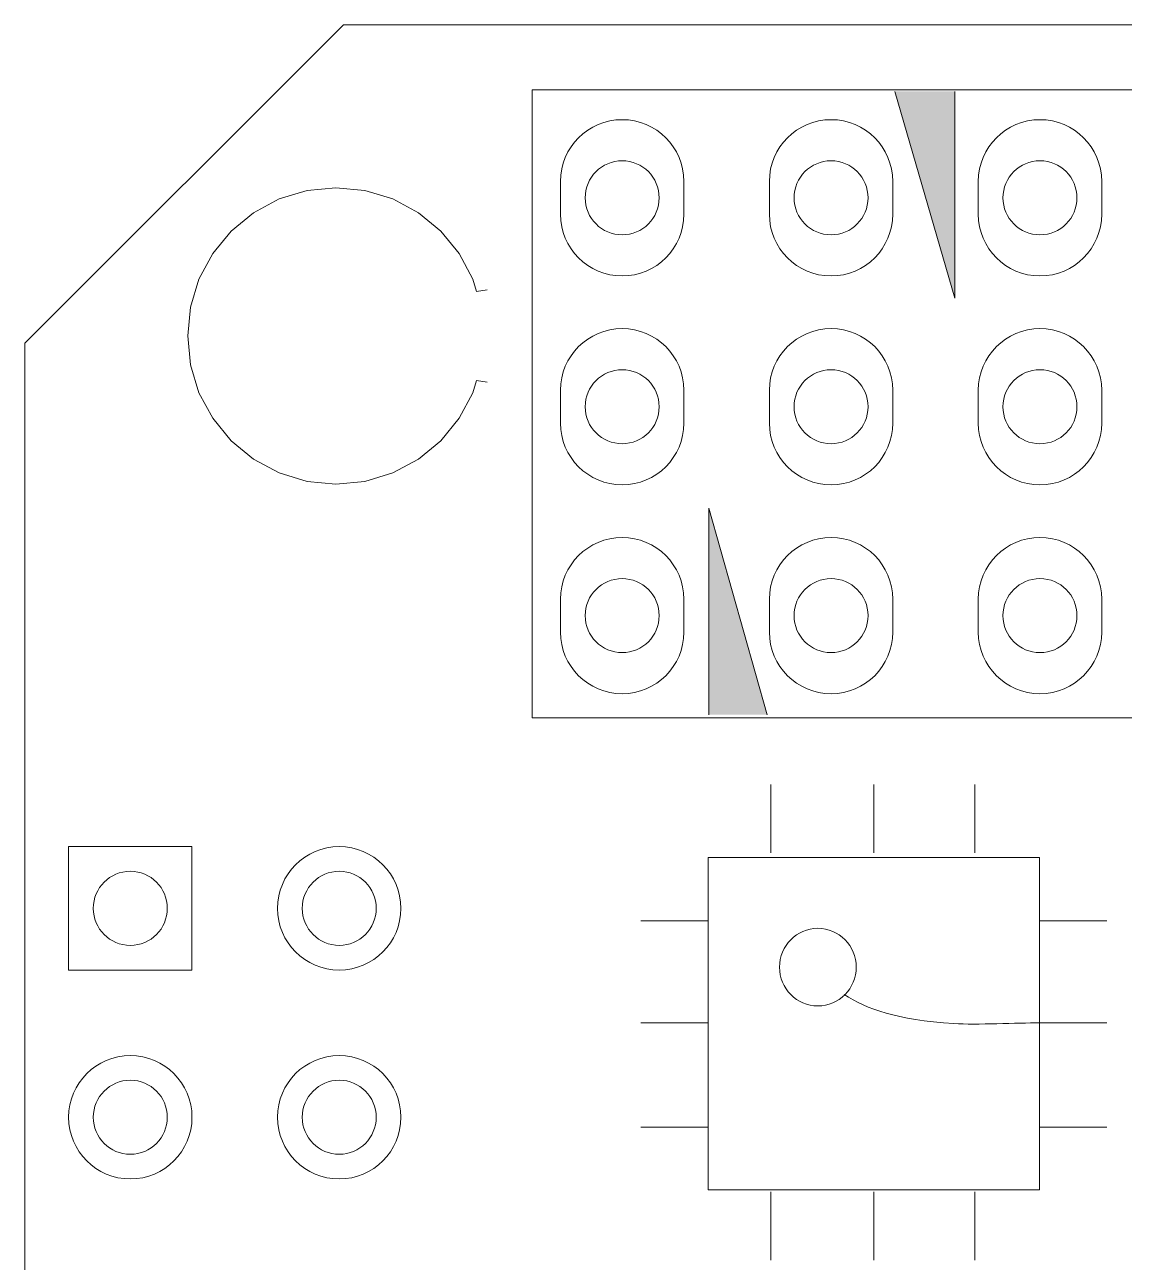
# Model space of a CAD drawing. Header units: inches. Extents: x 30.7 to 71.3, y 18.2 to 83.4.
# Drawn here: x 30.67 to 44.04, y 68.39 to 83.44 of the extents above; entities that cross this region are included whole.
import ezdxf

# ---------------------------------------------------------------- set-up
doc = ezdxf.new("R2010")
doc.units = ezdxf.units.IN
doc.header["$MEASUREMENT"] = 0
for name, color, linetype in [('board outline', 7, 'Continuous'), ('holes', 7, 'Continuous'), ('Layer 7', 7, 'Continuous')]:
    doc.layers.add(name, color=color, linetype=linetype)

# ---------------------------------------------------------------- blocks, each defined once
blk = doc.blocks.new('block 239')
at = {"layer": 'Layer 7', "color": 231, "lineweight": 13, "true_color": 0xf78bb7}
for points in [[(39.738, 74.199), (39.738, 73.369)], [(40.991, 74.199), (40.991, 73.369)], [(42.218, 74.199), (42.218, 73.369)], [(43.005, 69.273), (38.978, 69.273), (38.978, 71.303), (38.978, 73.315), (43.005, 73.315), (43.005, 69.273)], [(38.158, 72.543), (38.978, 72.543)], [(43.005, 72.543), (43.825, 72.543)], [(38.158, 71.303), (38.978, 71.303)], [(43.005, 71.303), (43.825, 71.303)], [(38.158, 70.036), (38.978, 70.036)], [(43.005, 70.036), (43.825, 70.036)], [(39.738, 69.248), (39.738, 68.419)], [(40.991, 69.248), (40.991, 68.419)], [(42.218, 69.248), (42.218, 68.419)]]:
    blk.add_lwpolyline(points, dxfattribs=at)
for points, knots in [([(40.777, 71.98), (40.777, 71.719), (40.568, 71.508), (40.311, 71.508), (40.053, 71.508), (39.844, 71.719), (39.844, 71.98), (39.844, 72.24), (40.053, 72.452), (40.311, 72.452), (40.568, 72.452), (40.777, 72.24), (40.777, 71.98)], [0, 0, 0, 0, 1, 1, 1, 2, 2, 2, 3, 3, 3, 4, 4, 4, 4]), ([(40.63, 71.646), (40.915, 71.469), (41.259, 71.339), (41.965, 71.294), (42.236, 71.277), (42.743, 71.303), (43.005, 71.303)], [0, 0, 0, 0, 1, 1, 1, 2, 2, 2, 2])]:
    blk.add_open_spline(points, degree=3, knots=knots, dxfattribs=at)
blk = doc.blocks.new('block 3195')
at = {"layer": 'board outline', "color": 7, "lineweight": 9, "true_color": 0xffffff}
blk.add_open_spline([(30.668, 79.565), (30.668, 79.565), (30.668, 19.762), (30.668, 19.762), (30.668, 18.878), (31.384, 18.162), (32.268, 18.162), (32.268, 18.162), (69.685, 18.162), (69.685, 18.162), (70.569, 18.162), (71.285, 18.878), (71.285, 19.762), (71.285, 19.762), (71.285, 73.138), (71.285, 73.138), (71.285, 74.022), (70.569, 74.738), (69.685, 74.738), (69.685, 74.738), (65.735, 74.738), (65.735, 74.738), (65.597, 74.738), (65.485, 74.85), (65.485, 74.988), (65.485, 74.988), (65.485, 81.838), (65.485, 81.838), (65.485, 82.722), (64.769, 83.438), (63.885, 83.438), (63.885, 83.438), (34.541, 83.438), (34.541, 83.438), (34.541, 83.438), (30.668, 79.565), (30.668, 79.565)], degree=3, knots=[0, 0, 0, 0, 1, 1, 1, 2, 2, 2, 3, 3, 3, 4, 4, 4, 5, 5, 5, 6, 6, 6, 7, 7, 7, 8, 8, 8, 9, 9, 9, 10, 10, 10, 11, 11, 11, 12, 12, 12, 12], dxfattribs=at)
blk = doc.blocks.new('block 3196')
at = {"layer": 'holes', "color": 7, "lineweight": 9, "true_color": 0xffffff}
blk.add_open_spline([(38.681, 78.994), (38.681, 79.408), (38.346, 79.744), (37.931, 79.744), (37.517, 79.744), (37.181, 79.408), (37.181, 78.994)], degree=3, knots=[0, 0, 0, 0, 1, 1, 1, 2, 2, 2, 2], dxfattribs=at)
blk = doc.blocks.new('block 3197')
at = {"layer": 'holes', "color": 7, "lineweight": 9, "true_color": 0xffffff}
blk.add_lwpolyline([(38.681, 78.994), (38.681, 78.594)], dxfattribs=at)
blk = doc.blocks.new('block 3198')
at = {"layer": 'holes', "color": 7, "lineweight": 9, "true_color": 0xffffff}
blk.add_lwpolyline([(37.181, 78.994), (37.181, 78.594)], dxfattribs=at)
blk = doc.blocks.new('block 3199')
at = {"layer": 'holes', "color": 7, "lineweight": 9, "true_color": 0xffffff}
blk.add_open_spline([(37.181, 78.594), (37.181, 78.18), (37.517, 77.844), (37.931, 77.844), (38.346, 77.844), (38.681, 78.18), (38.681, 78.594)], degree=3, knots=[0, 0, 0, 0, 1, 1, 1, 2, 2, 2, 2], dxfattribs=at)
blk = doc.blocks.new('block 3200')
at = {"layer": 'holes', "color": 7, "lineweight": 9, "true_color": 0xffffff}
blk.add_open_spline([(37.481, 78.794), (37.481, 79.043), (37.683, 79.244), (37.931, 79.244), (38.18, 79.244), (38.381, 79.043), (38.381, 78.794), (38.381, 78.546), (38.18, 78.344), (37.931, 78.344), (37.683, 78.344), (37.481, 78.546), (37.481, 78.794), (37.481, 78.794), (37.481, 78.794), (37.481, 78.794)], degree=3, knots=[0, 0, 0, 0, 1, 1, 1, 2, 2, 2, 3, 3, 3, 4, 4, 4, 5, 5, 5, 5], dxfattribs=at)
blk = doc.blocks.new('block 3201')
at = {"layer": 'holes', "color": 7, "lineweight": 9, "true_color": 0xffffff}
blk.add_open_spline([(38.681, 81.534), (38.681, 81.948), (38.346, 82.284), (37.931, 82.284), (37.517, 82.284), (37.181, 81.948), (37.181, 81.534)], degree=3, knots=[0, 0, 0, 0, 1, 1, 1, 2, 2, 2, 2], dxfattribs=at)
blk = doc.blocks.new('block 3202')
at = {"layer": 'holes', "color": 7, "lineweight": 9, "true_color": 0xffffff}
blk.add_lwpolyline([(38.681, 81.534), (38.681, 81.134)], dxfattribs=at)
blk = doc.blocks.new('block 3203')
at = {"layer": 'holes', "color": 7, "lineweight": 9, "true_color": 0xffffff}
blk.add_lwpolyline([(37.181, 81.534), (37.181, 81.134)], dxfattribs=at)
blk = doc.blocks.new('block 3204')
at = {"layer": 'holes', "color": 7, "lineweight": 9, "true_color": 0xffffff}
blk.add_open_spline([(37.181, 81.134), (37.181, 80.72), (37.517, 80.384), (37.931, 80.384), (38.346, 80.384), (38.681, 80.72), (38.681, 81.134)], degree=3, knots=[0, 0, 0, 0, 1, 1, 1, 2, 2, 2, 2], dxfattribs=at)
blk = doc.blocks.new('block 3205')
at = {"layer": 'holes', "color": 7, "lineweight": 9, "true_color": 0xffffff}
blk.add_open_spline([(37.481, 81.334), (37.481, 81.583), (37.683, 81.784), (37.931, 81.784), (38.18, 81.784), (38.381, 81.583), (38.381, 81.334), (38.381, 81.086), (38.18, 80.884), (37.931, 80.884), (37.683, 80.884), (37.481, 81.086), (37.481, 81.334), (37.481, 81.334), (37.481, 81.334), (37.481, 81.334)], degree=3, knots=[0, 0, 0, 0, 1, 1, 1, 2, 2, 2, 3, 3, 3, 4, 4, 4, 5, 5, 5, 5], dxfattribs=at)
blk = doc.blocks.new('block 3206')
at = {"layer": 'holes', "color": 7, "lineweight": 9, "true_color": 0xffffff}
blk.add_open_spline([(41.221, 78.994), (41.221, 79.408), (40.886, 79.744), (40.471, 79.744), (40.057, 79.744), (39.721, 79.408), (39.721, 78.994)], degree=3, knots=[0, 0, 0, 0, 1, 1, 1, 2, 2, 2, 2], dxfattribs=at)
blk = doc.blocks.new('block 3207')
at = {"layer": 'holes', "color": 7, "lineweight": 9, "true_color": 0xffffff}
blk.add_lwpolyline([(41.221, 78.994), (41.221, 78.594)], dxfattribs=at)
blk = doc.blocks.new('block 3208')
at = {"layer": 'holes', "color": 7, "lineweight": 9, "true_color": 0xffffff}
blk.add_lwpolyline([(39.721, 78.994), (39.721, 78.594)], dxfattribs=at)
blk = doc.blocks.new('block 3209')
at = {"layer": 'holes', "color": 7, "lineweight": 9, "true_color": 0xffffff}
blk.add_open_spline([(39.721, 78.594), (39.721, 78.18), (40.057, 77.844), (40.471, 77.844), (40.886, 77.844), (41.221, 78.18), (41.221, 78.594)], degree=3, knots=[0, 0, 0, 0, 1, 1, 1, 2, 2, 2, 2], dxfattribs=at)
blk = doc.blocks.new('block 3210')
at = {"layer": 'holes', "color": 7, "lineweight": 9, "true_color": 0xffffff}
blk.add_open_spline([(40.021, 78.794), (40.021, 79.043), (40.223, 79.244), (40.471, 79.244), (40.72, 79.244), (40.921, 79.043), (40.921, 78.794), (40.921, 78.546), (40.72, 78.344), (40.471, 78.344), (40.223, 78.344), (40.021, 78.546), (40.021, 78.794), (40.021, 78.794), (40.021, 78.794), (40.021, 78.794)], degree=3, knots=[0, 0, 0, 0, 1, 1, 1, 2, 2, 2, 3, 3, 3, 4, 4, 4, 5, 5, 5, 5], dxfattribs=at)
blk = doc.blocks.new('block 3211')
at = {"layer": 'holes', "color": 7, "lineweight": 9, "true_color": 0xffffff}
blk.add_open_spline([(41.221, 81.534), (41.221, 81.948), (40.886, 82.284), (40.471, 82.284), (40.057, 82.284), (39.721, 81.948), (39.721, 81.534)], degree=3, knots=[0, 0, 0, 0, 1, 1, 1, 2, 2, 2, 2], dxfattribs=at)
blk = doc.blocks.new('block 3212')
at = {"layer": 'holes', "color": 7, "lineweight": 9, "true_color": 0xffffff}
blk.add_lwpolyline([(41.221, 81.534), (41.221, 81.134)], dxfattribs=at)
blk = doc.blocks.new('block 3213')
at = {"layer": 'holes', "color": 7, "lineweight": 9, "true_color": 0xffffff}
blk.add_lwpolyline([(39.721, 81.534), (39.721, 81.134)], dxfattribs=at)
blk = doc.blocks.new('block 3214')
at = {"layer": 'holes', "color": 7, "lineweight": 9, "true_color": 0xffffff}
blk.add_open_spline([(39.721, 81.134), (39.721, 80.72), (40.057, 80.384), (40.471, 80.384), (40.886, 80.384), (41.221, 80.72), (41.221, 81.134)], degree=3, knots=[0, 0, 0, 0, 1, 1, 1, 2, 2, 2, 2], dxfattribs=at)
blk = doc.blocks.new('block 3215')
at = {"layer": 'holes', "color": 7, "lineweight": 9, "true_color": 0xffffff}
blk.add_open_spline([(40.021, 81.334), (40.021, 81.583), (40.223, 81.784), (40.471, 81.784), (40.72, 81.784), (40.921, 81.583), (40.921, 81.334), (40.921, 81.086), (40.72, 80.884), (40.471, 80.884), (40.223, 80.884), (40.021, 81.086), (40.021, 81.334), (40.021, 81.334), (40.021, 81.334), (40.021, 81.334)], degree=3, knots=[0, 0, 0, 0, 1, 1, 1, 2, 2, 2, 3, 3, 3, 4, 4, 4, 5, 5, 5, 5], dxfattribs=at)
blk = doc.blocks.new('block 3216')
at = {"layer": 'holes', "color": 7, "lineweight": 9, "true_color": 0xffffff}
blk.add_open_spline([(43.761, 78.994), (43.761, 79.408), (43.426, 79.744), (43.011, 79.744), (42.597, 79.744), (42.261, 79.408), (42.261, 78.994)], degree=3, knots=[0, 0, 0, 0, 1, 1, 1, 2, 2, 2, 2], dxfattribs=at)
blk = doc.blocks.new('block 3217')
at = {"layer": 'holes', "color": 7, "lineweight": 9, "true_color": 0xffffff}
blk.add_lwpolyline([(43.761, 78.994), (43.761, 78.594)], dxfattribs=at)
blk = doc.blocks.new('block 3218')
at = {"layer": 'holes', "color": 7, "lineweight": 9, "true_color": 0xffffff}
blk.add_lwpolyline([(42.261, 78.994), (42.261, 78.594)], dxfattribs=at)
blk = doc.blocks.new('block 3219')
at = {"layer": 'holes', "color": 7, "lineweight": 9, "true_color": 0xffffff}
blk.add_open_spline([(42.261, 78.594), (42.261, 78.18), (42.597, 77.844), (43.011, 77.844), (43.426, 77.844), (43.761, 78.18), (43.761, 78.594)], degree=3, knots=[0, 0, 0, 0, 1, 1, 1, 2, 2, 2, 2], dxfattribs=at)
blk = doc.blocks.new('block 3220')
at = {"layer": 'holes', "color": 7, "lineweight": 9, "true_color": 0xffffff}
blk.add_open_spline([(42.561, 78.794), (42.561, 79.043), (42.763, 79.244), (43.011, 79.244), (43.26, 79.244), (43.461, 79.043), (43.461, 78.794), (43.461, 78.546), (43.26, 78.344), (43.011, 78.344), (42.763, 78.344), (42.561, 78.546), (42.561, 78.794), (42.561, 78.794), (42.561, 78.794), (42.561, 78.794)], degree=3, knots=[0, 0, 0, 0, 1, 1, 1, 2, 2, 2, 3, 3, 3, 4, 4, 4, 5, 5, 5, 5], dxfattribs=at)
blk = doc.blocks.new('block 3221')
at = {"layer": 'holes', "color": 7, "lineweight": 9, "true_color": 0xffffff}
blk.add_open_spline([(43.761, 81.534), (43.761, 81.948), (43.426, 82.284), (43.011, 82.284), (42.597, 82.284), (42.261, 81.948), (42.261, 81.534)], degree=3, knots=[0, 0, 0, 0, 1, 1, 1, 2, 2, 2, 2], dxfattribs=at)
blk = doc.blocks.new('block 3222')
at = {"layer": 'holes', "color": 7, "lineweight": 9, "true_color": 0xffffff}
blk.add_lwpolyline([(43.761, 81.534), (43.761, 81.134)], dxfattribs=at)
blk = doc.blocks.new('block 3223')
at = {"layer": 'holes', "color": 7, "lineweight": 9, "true_color": 0xffffff}
blk.add_lwpolyline([(42.261, 81.534), (42.261, 81.134)], dxfattribs=at)
blk = doc.blocks.new('block 3224')
at = {"layer": 'holes', "color": 7, "lineweight": 9, "true_color": 0xffffff}
blk.add_open_spline([(42.261, 81.134), (42.261, 80.72), (42.597, 80.384), (43.011, 80.384), (43.426, 80.384), (43.761, 80.72), (43.761, 81.134)], degree=3, knots=[0, 0, 0, 0, 1, 1, 1, 2, 2, 2, 2], dxfattribs=at)
blk = doc.blocks.new('block 3225')
at = {"layer": 'holes', "color": 7, "lineweight": 9, "true_color": 0xffffff}
blk.add_open_spline([(42.561, 81.334), (42.561, 81.583), (42.763, 81.784), (43.011, 81.784), (43.26, 81.784), (43.461, 81.583), (43.461, 81.334), (43.461, 81.086), (43.26, 80.884), (43.011, 80.884), (42.763, 80.884), (42.561, 81.086), (42.561, 81.334), (42.561, 81.334), (42.561, 81.334), (42.561, 81.334)], degree=3, knots=[0, 0, 0, 0, 1, 1, 1, 2, 2, 2, 3, 3, 3, 4, 4, 4, 5, 5, 5, 5], dxfattribs=at)
blk = doc.blocks.new('block 3301')
at = {"layer": 'holes', "color": 7, "lineweight": 9, "true_color": 0xffffff}
blk.add_open_spline([(43.761, 76.454), (43.761, 76.868), (43.426, 77.204), (43.011, 77.204), (42.597, 77.204), (42.261, 76.868), (42.261, 76.454)], degree=3, knots=[0, 0, 0, 0, 1, 1, 1, 2, 2, 2, 2], dxfattribs=at)
blk = doc.blocks.new('block 3302')
at = {"layer": 'holes', "color": 7, "lineweight": 9, "true_color": 0xffffff}
blk.add_lwpolyline([(43.761, 76.454), (43.761, 76.054)], dxfattribs=at)
blk = doc.blocks.new('block 3303')
at = {"layer": 'holes', "color": 7, "lineweight": 9, "true_color": 0xffffff}
blk.add_lwpolyline([(42.261, 76.454), (42.261, 76.054)], dxfattribs=at)
blk = doc.blocks.new('block 3304')
at = {"layer": 'holes', "color": 7, "lineweight": 9, "true_color": 0xffffff}
blk.add_open_spline([(42.261, 76.054), (42.261, 75.64), (42.597, 75.304), (43.011, 75.304), (43.426, 75.304), (43.761, 75.64), (43.761, 76.054)], degree=3, knots=[0, 0, 0, 0, 1, 1, 1, 2, 2, 2, 2], dxfattribs=at)
blk = doc.blocks.new('block 3305')
at = {"layer": 'holes', "color": 7, "lineweight": 9, "true_color": 0xffffff}
blk.add_open_spline([(42.561, 76.254), (42.561, 76.503), (42.763, 76.704), (43.011, 76.704), (43.26, 76.704), (43.461, 76.503), (43.461, 76.254), (43.461, 76.006), (43.26, 75.804), (43.011, 75.804), (42.763, 75.804), (42.561, 76.006), (42.561, 76.254), (42.561, 76.254), (42.561, 76.254), (42.561, 76.254)], degree=3, knots=[0, 0, 0, 0, 1, 1, 1, 2, 2, 2, 3, 3, 3, 4, 4, 4, 5, 5, 5, 5], dxfattribs=at)
blk = doc.blocks.new('block 3306')
at = {"layer": 'holes', "color": 7, "lineweight": 9, "true_color": 0xffffff}
blk.add_open_spline([(41.221, 76.454), (41.221, 76.868), (40.886, 77.204), (40.471, 77.204), (40.057, 77.204), (39.721, 76.868), (39.721, 76.454)], degree=3, knots=[0, 0, 0, 0, 1, 1, 1, 2, 2, 2, 2], dxfattribs=at)
blk = doc.blocks.new('block 3307')
at = {"layer": 'holes', "color": 7, "lineweight": 9, "true_color": 0xffffff}
blk.add_lwpolyline([(41.221, 76.454), (41.221, 76.054)], dxfattribs=at)
blk = doc.blocks.new('block 3308')
at = {"layer": 'holes', "color": 7, "lineweight": 9, "true_color": 0xffffff}
blk.add_lwpolyline([(39.721, 76.454), (39.721, 76.054)], dxfattribs=at)
blk = doc.blocks.new('block 3309')
at = {"layer": 'holes', "color": 7, "lineweight": 9, "true_color": 0xffffff}
blk.add_open_spline([(39.721, 76.054), (39.721, 75.64), (40.057, 75.304), (40.471, 75.304), (40.886, 75.304), (41.221, 75.64), (41.221, 76.054)], degree=3, knots=[0, 0, 0, 0, 1, 1, 1, 2, 2, 2, 2], dxfattribs=at)
blk = doc.blocks.new('block 3310')
at = {"layer": 'holes', "color": 7, "lineweight": 9, "true_color": 0xffffff}
blk.add_open_spline([(40.021, 76.254), (40.021, 76.503), (40.223, 76.704), (40.471, 76.704), (40.72, 76.704), (40.921, 76.503), (40.921, 76.254), (40.921, 76.006), (40.72, 75.804), (40.471, 75.804), (40.223, 75.804), (40.021, 76.006), (40.021, 76.254), (40.021, 76.254), (40.021, 76.254), (40.021, 76.254)], degree=3, knots=[0, 0, 0, 0, 1, 1, 1, 2, 2, 2, 3, 3, 3, 4, 4, 4, 5, 5, 5, 5], dxfattribs=at)
blk = doc.blocks.new('block 3311')
at = {"layer": 'holes', "color": 7, "lineweight": 9, "true_color": 0xffffff}
blk.add_open_spline([(38.681, 76.454), (38.681, 76.868), (38.346, 77.204), (37.931, 77.204), (37.517, 77.204), (37.181, 76.868), (37.181, 76.454)], degree=3, knots=[0, 0, 0, 0, 1, 1, 1, 2, 2, 2, 2], dxfattribs=at)
blk = doc.blocks.new('block 3312')
at = {"layer": 'holes', "color": 7, "lineweight": 9, "true_color": 0xffffff}
blk.add_lwpolyline([(38.681, 76.454), (38.681, 76.054)], dxfattribs=at)
blk = doc.blocks.new('block 3313')
at = {"layer": 'holes', "color": 7, "lineweight": 9, "true_color": 0xffffff}
blk.add_lwpolyline([(37.181, 76.454), (37.181, 76.054)], dxfattribs=at)
blk = doc.blocks.new('block 3314')
at = {"layer": 'holes', "color": 7, "lineweight": 9, "true_color": 0xffffff}
blk.add_open_spline([(37.181, 76.054), (37.181, 75.64), (37.517, 75.304), (37.931, 75.304), (38.346, 75.304), (38.681, 75.64), (38.681, 76.054)], degree=3, knots=[0, 0, 0, 0, 1, 1, 1, 2, 2, 2, 2], dxfattribs=at)
blk = doc.blocks.new('block 3315')
at = {"layer": 'holes', "color": 7, "lineweight": 9, "true_color": 0xffffff}
blk.add_open_spline([(37.481, 76.254), (37.481, 76.503), (37.683, 76.704), (37.931, 76.704), (38.18, 76.704), (38.381, 76.503), (38.381, 76.254), (38.381, 76.006), (38.18, 75.804), (37.931, 75.804), (37.683, 75.804), (37.481, 76.006), (37.481, 76.254), (37.481, 76.254), (37.481, 76.254), (37.481, 76.254)], degree=3, knots=[0, 0, 0, 0, 1, 1, 1, 2, 2, 2, 3, 3, 3, 4, 4, 4, 5, 5, 5, 5], dxfattribs=at)
blk = doc.blocks.new('block 3366')
at = {"layer": 'holes', "color": 7, "lineweight": 9, "true_color": 0xffffff}
blk.add_open_spline([(34.041, 72.695), (34.041, 72.944), (34.243, 73.145), (34.491, 73.145), (34.74, 73.145), (34.941, 72.944), (34.941, 72.695), (34.941, 72.447), (34.74, 72.245), (34.491, 72.245), (34.243, 72.245), (34.041, 72.447), (34.041, 72.695), (34.041, 72.695), (34.041, 72.695), (34.041, 72.695)], degree=3, knots=[0, 0, 0, 0, 1, 1, 1, 2, 2, 2, 3, 3, 3, 4, 4, 4, 5, 5, 5, 5], dxfattribs=at)
blk = doc.blocks.new('block 3367')
at = {"layer": 'holes', "color": 7, "lineweight": 9, "true_color": 0xffffff}
blk.add_open_spline([(33.741, 72.695), (33.741, 73.109), (34.077, 73.445), (34.491, 73.445), (34.906, 73.445), (35.241, 73.109), (35.241, 72.695), (35.241, 72.281), (34.906, 71.945), (34.491, 71.945), (34.077, 71.945), (33.741, 72.281), (33.741, 72.695), (33.741, 72.695), (33.741, 72.695), (33.741, 72.695)], degree=3, knots=[0, 0, 0, 0, 1, 1, 1, 2, 2, 2, 3, 3, 3, 4, 4, 4, 5, 5, 5, 5], dxfattribs=at)
blk = doc.blocks.new('block 3368')
at = {"layer": 'holes', "color": 7, "lineweight": 9, "true_color": 0xffffff}
blk.add_lwpolyline([(32.701, 73.445), (31.201, 73.445)], dxfattribs=at)
blk = doc.blocks.new('block 3369')
at = {"layer": 'holes', "color": 7, "lineweight": 9, "true_color": 0xffffff}
blk.add_lwpolyline([(31.201, 73.445), (31.201, 71.945)], dxfattribs=at)
blk = doc.blocks.new('block 3370')
at = {"layer": 'holes', "color": 7, "lineweight": 9, "true_color": 0xffffff}
blk.add_lwpolyline([(31.201, 71.945), (32.701, 71.945)], dxfattribs=at)
blk = doc.blocks.new('block 3371')
at = {"layer": 'holes', "color": 7, "lineweight": 9, "true_color": 0xffffff}
blk.add_lwpolyline([(32.701, 71.945), (32.701, 73.445)], dxfattribs=at)
blk = doc.blocks.new('block 3372')
at = {"layer": 'holes', "color": 7, "lineweight": 9, "true_color": 0xffffff}
blk.add_open_spline([(31.501, 72.695), (31.501, 72.944), (31.703, 73.145), (31.951, 73.145), (32.2, 73.145), (32.401, 72.944), (32.401, 72.695), (32.401, 72.447), (32.2, 72.245), (31.951, 72.245), (31.703, 72.245), (31.501, 72.447), (31.501, 72.695), (31.501, 72.695), (31.501, 72.695), (31.501, 72.695)], degree=3, knots=[0, 0, 0, 0, 1, 1, 1, 2, 2, 2, 3, 3, 3, 4, 4, 4, 5, 5, 5, 5], dxfattribs=at)
blk = doc.blocks.new('block 3373')
at = {"layer": 'holes', "color": 7, "lineweight": 9, "true_color": 0xffffff}
blk.add_open_spline([(31.501, 70.155), (31.501, 70.404), (31.703, 70.605), (31.951, 70.605), (32.2, 70.605), (32.401, 70.404), (32.401, 70.155), (32.401, 69.907), (32.2, 69.705), (31.951, 69.705), (31.703, 69.705), (31.501, 69.907), (31.501, 70.155), (31.501, 70.155), (31.501, 70.155), (31.501, 70.155)], degree=3, knots=[0, 0, 0, 0, 1, 1, 1, 2, 2, 2, 3, 3, 3, 4, 4, 4, 5, 5, 5, 5], dxfattribs=at)
blk = doc.blocks.new('block 3374')
at = {"layer": 'holes', "color": 7, "lineweight": 9, "true_color": 0xffffff}
blk.add_open_spline([(31.201, 70.155), (31.201, 70.569), (31.537, 70.905), (31.951, 70.905), (32.366, 70.905), (32.701, 70.569), (32.701, 70.155), (32.701, 69.741), (32.366, 69.405), (31.951, 69.405), (31.537, 69.405), (31.201, 69.741), (31.201, 70.155), (31.201, 70.155), (31.201, 70.155), (31.201, 70.155)], degree=3, knots=[0, 0, 0, 0, 1, 1, 1, 2, 2, 2, 3, 3, 3, 4, 4, 4, 5, 5, 5, 5], dxfattribs=at)
blk = doc.blocks.new('block 3375')
at = {"layer": 'holes', "color": 7, "lineweight": 9, "true_color": 0xffffff}
blk.add_open_spline([(34.041, 70.155), (34.041, 70.404), (34.243, 70.605), (34.491, 70.605), (34.74, 70.605), (34.941, 70.404), (34.941, 70.155), (34.941, 69.907), (34.74, 69.705), (34.491, 69.705), (34.243, 69.705), (34.041, 69.907), (34.041, 70.155), (34.041, 70.155), (34.041, 70.155), (34.041, 70.155)], degree=3, knots=[0, 0, 0, 0, 1, 1, 1, 2, 2, 2, 3, 3, 3, 4, 4, 4, 5, 5, 5, 5], dxfattribs=at)
blk = doc.blocks.new('block 3376')
at = {"layer": 'holes', "color": 7, "lineweight": 9, "true_color": 0xffffff}
blk.add_open_spline([(33.741, 70.155), (33.741, 70.569), (34.077, 70.905), (34.491, 70.905), (34.906, 70.905), (35.241, 70.569), (35.241, 70.155), (35.241, 69.741), (34.906, 69.405), (34.491, 69.405), (34.077, 69.405), (33.741, 69.741), (33.741, 70.155), (33.741, 70.155), (33.741, 70.155), (33.741, 70.155)], degree=3, knots=[0, 0, 0, 0, 1, 1, 1, 2, 2, 2, 3, 3, 3, 4, 4, 4, 5, 5, 5, 5], dxfattribs=at)
blk = doc.blocks.new('block 3610')
at = {"layer": 'holes', "color": 7, "lineweight": 9, "true_color": 0xffffff}
blk.add_lwpolyline([(36.289, 80.215), (36.162, 80.196)], dxfattribs=at)
blk = doc.blocks.new('block 3611')
at = {"layer": 'holes', "color": 7, "lineweight": 9, "true_color": 0xffffff}
blk.add_lwpolyline([(36.162, 80.196), (36.117, 80.344)], dxfattribs=at)
blk = doc.blocks.new('block 3612')
at = {"layer": 'holes', "color": 7, "lineweight": 9, "true_color": 0xffffff}
blk.add_lwpolyline([(36.117, 80.344), (35.95, 80.656)], dxfattribs=at)
blk = doc.blocks.new('block 3613')
at = {"layer": 'holes', "color": 7, "lineweight": 9, "true_color": 0xffffff}
blk.add_lwpolyline([(35.95, 80.656), (35.726, 80.929)], dxfattribs=at)
blk = doc.blocks.new('block 3614')
at = {"layer": 'holes', "color": 7, "lineweight": 9, "true_color": 0xffffff}
blk.add_lwpolyline([(35.726, 80.929), (35.453, 81.153)], dxfattribs=at)
blk = doc.blocks.new('block 3615')
at = {"layer": 'holes', "color": 7, "lineweight": 9, "true_color": 0xffffff}
blk.add_lwpolyline([(35.453, 81.153), (35.141, 81.32)], dxfattribs=at)
blk = doc.blocks.new('block 3616')
at = {"layer": 'holes', "color": 7, "lineweight": 9, "true_color": 0xffffff}
blk.add_lwpolyline([(35.141, 81.32), (34.803, 81.422)], dxfattribs=at)
blk = doc.blocks.new('block 3617')
at = {"layer": 'holes', "color": 7, "lineweight": 9, "true_color": 0xffffff}
blk.add_lwpolyline([(34.803, 81.422), (34.451, 81.457)], dxfattribs=at)
blk = doc.blocks.new('block 3618')
at = {"layer": 'holes', "color": 7, "lineweight": 9, "true_color": 0xffffff}
blk.add_lwpolyline([(34.451, 81.457), (34.1, 81.422)], dxfattribs=at)
blk = doc.blocks.new('block 3619')
at = {"layer": 'holes', "color": 7, "lineweight": 9, "true_color": 0xffffff}
blk.add_lwpolyline([(34.1, 81.422), (33.762, 81.32)], dxfattribs=at)
blk = doc.blocks.new('block 3620')
at = {"layer": 'holes', "color": 7, "lineweight": 9, "true_color": 0xffffff}
blk.add_lwpolyline([(33.762, 81.32), (33.45, 81.153)], dxfattribs=at)
blk = doc.blocks.new('block 3621')
at = {"layer": 'holes', "color": 7, "lineweight": 9, "true_color": 0xffffff}
blk.add_lwpolyline([(33.45, 81.153), (33.177, 80.929)], dxfattribs=at)
blk = doc.blocks.new('block 3622')
at = {"layer": 'holes', "color": 7, "lineweight": 9, "true_color": 0xffffff}
blk.add_lwpolyline([(33.177, 80.929), (32.953, 80.656)], dxfattribs=at)
blk = doc.blocks.new('block 3623')
at = {"layer": 'holes', "color": 7, "lineweight": 9, "true_color": 0xffffff}
blk.add_lwpolyline([(32.953, 80.656), (32.786, 80.344)], dxfattribs=at)
blk = doc.blocks.new('block 3624')
at = {"layer": 'holes', "color": 7, "lineweight": 9, "true_color": 0xffffff}
blk.add_lwpolyline([(32.786, 80.344), (32.683, 80.006)], dxfattribs=at)
blk = doc.blocks.new('block 3625')
at = {"layer": 'holes', "color": 7, "lineweight": 9, "true_color": 0xffffff}
blk.add_lwpolyline([(32.683, 80.006), (32.649, 79.654)], dxfattribs=at)
blk = doc.blocks.new('block 3626')
at = {"layer": 'holes', "color": 7, "lineweight": 9, "true_color": 0xffffff}
blk.add_lwpolyline([(32.649, 79.654), (32.683, 79.303)], dxfattribs=at)
blk = doc.blocks.new('block 3627')
at = {"layer": 'holes', "color": 7, "lineweight": 9, "true_color": 0xffffff}
blk.add_lwpolyline([(32.683, 79.303), (32.786, 78.964)], dxfattribs=at)
blk = doc.blocks.new('block 3628')
at = {"layer": 'holes', "color": 7, "lineweight": 9, "true_color": 0xffffff}
blk.add_lwpolyline([(32.786, 78.964), (32.953, 78.653)], dxfattribs=at)
blk = doc.blocks.new('block 3629')
at = {"layer": 'holes', "color": 7, "lineweight": 9, "true_color": 0xffffff}
blk.add_lwpolyline([(32.953, 78.653), (33.177, 78.38)], dxfattribs=at)
blk = doc.blocks.new('block 3630')
at = {"layer": 'holes', "color": 7, "lineweight": 9, "true_color": 0xffffff}
blk.add_lwpolyline([(33.177, 78.38), (33.45, 78.155)], dxfattribs=at)
blk = doc.blocks.new('block 3631')
at = {"layer": 'holes', "color": 7, "lineweight": 9, "true_color": 0xffffff}
blk.add_lwpolyline([(33.45, 78.155), (33.762, 77.989)], dxfattribs=at)
blk = doc.blocks.new('block 3632')
at = {"layer": 'holes', "color": 7, "lineweight": 9, "true_color": 0xffffff}
blk.add_lwpolyline([(33.762, 77.989), (34.1, 77.886)], dxfattribs=at)
blk = doc.blocks.new('block 3633')
at = {"layer": 'holes', "color": 7, "lineweight": 9, "true_color": 0xffffff}
blk.add_lwpolyline([(34.1, 77.886), (34.451, 77.852)], dxfattribs=at)
blk = doc.blocks.new('block 3634')
at = {"layer": 'holes', "color": 7, "lineweight": 9, "true_color": 0xffffff}
blk.add_lwpolyline([(34.451, 77.852), (34.803, 77.886)], dxfattribs=at)
blk = doc.blocks.new('block 3635')
at = {"layer": 'holes', "color": 7, "lineweight": 9, "true_color": 0xffffff}
blk.add_lwpolyline([(34.803, 77.886), (35.141, 77.989)], dxfattribs=at)
blk = doc.blocks.new('block 3636')
at = {"layer": 'holes', "color": 7, "lineweight": 9, "true_color": 0xffffff}
blk.add_lwpolyline([(35.141, 77.989), (35.453, 78.155)], dxfattribs=at)
blk = doc.blocks.new('block 3637')
at = {"layer": 'holes', "color": 7, "lineweight": 9, "true_color": 0xffffff}
blk.add_lwpolyline([(35.453, 78.155), (35.726, 78.38)], dxfattribs=at)
blk = doc.blocks.new('block 3638')
at = {"layer": 'holes', "color": 7, "lineweight": 9, "true_color": 0xffffff}
blk.add_lwpolyline([(35.726, 78.38), (35.95, 78.653)], dxfattribs=at)
blk = doc.blocks.new('block 3639')
at = {"layer": 'holes', "color": 7, "lineweight": 9, "true_color": 0xffffff}
blk.add_lwpolyline([(35.95, 78.653), (36.117, 78.964)], dxfattribs=at)
blk = doc.blocks.new('block 3640')
at = {"layer": 'holes', "color": 7, "lineweight": 9, "true_color": 0xffffff}
blk.add_lwpolyline([(36.117, 78.964), (36.162, 79.113)], dxfattribs=at)
blk = doc.blocks.new('block 3641')
at = {"layer": 'holes', "color": 7, "lineweight": 9, "true_color": 0xffffff}
blk.add_lwpolyline([(36.162, 79.113), (36.289, 79.094)], dxfattribs=at)

msp = doc.modelspace()

# ---------------------------------------------------------------- hatches: boundary and pattern name
at = {"layer": 'Layer 7', "true_color": 0xf78bb7}
h = msp.add_hatch(color=231, dxfattribs=at)
h.dxf.hatch_style = 2
h.paths.add_polyline_path([(41.247, 82.627), (41.976, 80.115), (41.976, 82.627)])
h = msp.add_hatch(color=231, dxfattribs=at)
h.dxf.hatch_style = 2
h.paths.add_polyline_path([(39.695, 75.049), (38.985, 77.56), (38.985, 75.049)])

# ---------------------------------------------------------------- linework, layer by layer
at = {"layer": 'Layer 7', "color": 231, "lineweight": 13, "true_color": 0xf78bb7}
msp.add_lwpolyline([(56.868, 75.01), (36.835, 75.01), (36.835, 82.646), (56.868, 82.646), (56.868, 75.01)], dxfattribs=at)
at = {"layer": 'Layer 7', "color": 231, "lineweight": 5, "true_color": 0xf78bb7}
for points in [[(41.247, 82.627), (41.976, 80.115), (41.976, 82.627)], [(39.695, 75.049), (38.985, 77.56), (38.985, 75.049)]]:
    msp.add_lwpolyline(points, dxfattribs=at)
at = {"layer": 'Layer 7', "color": 231, "lineweight": 9, "true_color": 0xf78bb7}
msp.add_lwpolyline([(36.835, 75.01), (36.835, 75.01)], dxfattribs=at)

# ---------------------------------------------------------------- block references
at = {"layer": 'board outline'}
msp.add_blockref('block 3195', (0, 0), dxfattribs=at)
at = {"layer": 'holes'}
for name in ['block 3201', 'block 3211', 'block 3221', 'block 3205', 'block 3215', 'block 3225', 'block 3619', 'block 3618', 'block 3617', 'block 3616', 'block 3203', 'block 3202', 'block 3213', 'block 3212', 'block 3223', 'block 3222', 'block 3620', 'block 3615', 'block 3621', 'block 3614', 'block 3204', 'block 3214', 'block 3224', 'block 3622', 'block 3613', 'block 3623', 'block 3612', 'block 3624', 'block 3611', 'block 3610', 'block 3625', 'block 3626', 'block 3196', 'block 3206', 'block 3216', 'block 3627', 'block 3200', 'block 3210', 'block 3220', 'block 3640', 'block 3641', 'block 3198', 'block 3197', 'block 3208', 'block 3207', 'block 3218', 'block 3217', 'block 3628', 'block 3639', 'block 3629', 'block 3638', 'block 3199', 'block 3209', 'block 3219', 'block 3630', 'block 3637', 'block 3631', 'block 3636', 'block 3632', 'block 3635', 'block 3633', 'block 3634', 'block 3311', 'block 3306', 'block 3301', 'block 3315', 'block 3310', 'block 3305', 'block 3313', 'block 3312', 'block 3308', 'block 3307', 'block 3303', 'block 3302', 'block 3314', 'block 3309', 'block 3304', 'block 3368', 'block 3369', 'block 3371', 'block 3367', 'block 3372', 'block 3366', 'block 3370', 'block 3374', 'block 3376', 'block 3373', 'block 3375']:
    msp.add_blockref(name, (0, 0), dxfattribs=at)
at = {"layer": 'Layer 7'}
msp.add_blockref('block 239', (0, 0), dxfattribs=at)

doc.saveas('drawing.dxf')
